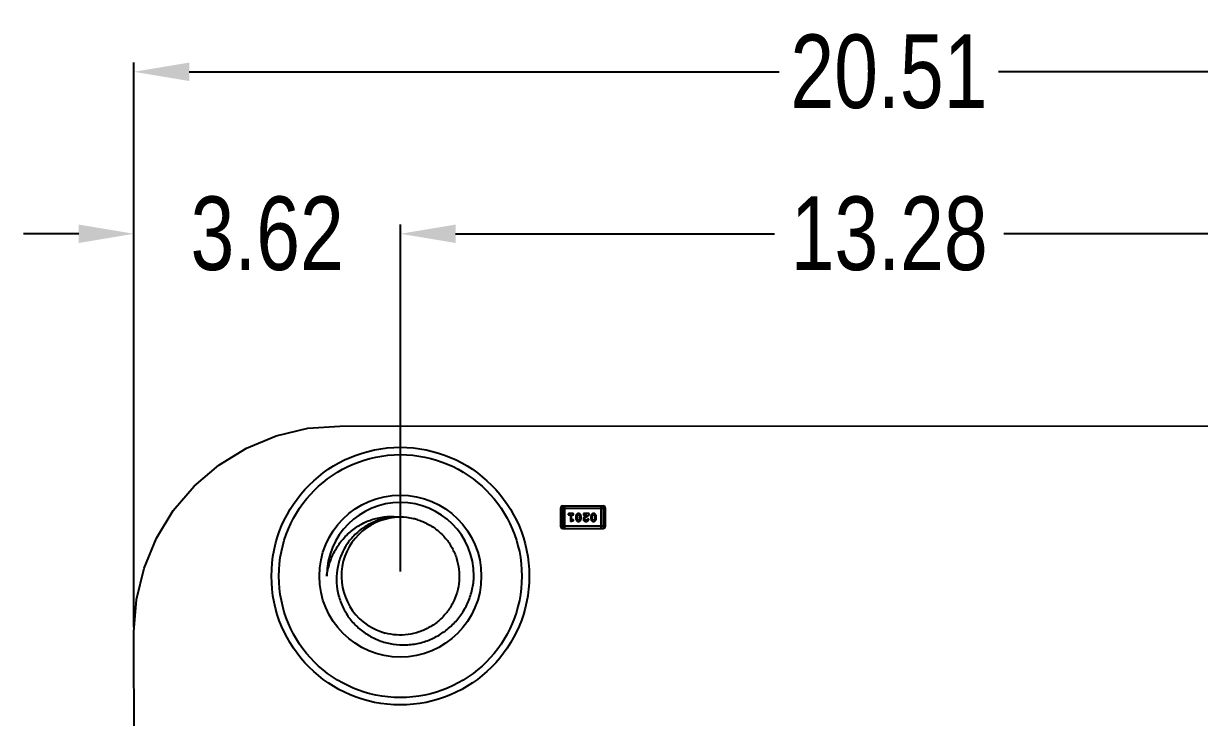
# Model space of a CAD drawing. Header units: inches. Extents: x 4.1 to 94, y -51.8 to -2.2.
# Drawn here: x 62.01 to 77.98, y -14.53 to -5.11 of the extents above; entities that cross this region are included whole.
import ezdxf

# ---------------------------------------------------------------- set-up
doc = ezdxf.new("R2010")
doc.units = ezdxf.units.IN
doc.header["$LTSCALE"] = 1.21
doc.header["$MEASUREMENT"] = 0
doc.header["$PDMODE"] = 3
doc.header["$PDSIZE"] = 0.3125
doc.layers.get('0').update_dxf_attribs({"linetype": 'CONTINUOUS'})
doc.layers.get('Defpoints').update_dxf_attribs({"linetype": 'CONTINUOUS'})
doc.layers.add('Dim', color=3, linetype='CONTINUOUS', lineweight=25)
doc.styles.get("Standard").update_dxf_attribs({"font": 'txt', "width": 0.8})
doc.dimstyles.get("Standard").update_dxf_attribs({"dimtxt": 0.15625, "dimasz": 0.1875, "dimexe": 0.125, "dimexo": 0.0625, "dimgap": 0.09, "dimtad": 0, "dimtih": 1, "dimtoh": 1, "dimzin": 4, "dimdsep": 46, "dimtxsty": 'STANDARD', "dimblk": '_FILLED', "dimblk1": '_FILLED', "dimblk2": '_FILLED', "dimcen": 0.09, "dimazin": 1, "dimtp": 0.01, "dimtm": 0.01, "dimtfac": 1, "dimtofl": 0, "dimtmove": 0, "dimatfit": 3, "dimldrblk": '_FILLED', "dimfxl": 1, "dimtolj": 1, "dimtzin": 4, "dimarcsym": 0})

# ---------------------------------------------------------------- blocks, each defined once
blk = doc.blocks.new('_FILLED')
at = {"color": 0, "linetype": 'ByBlock'}
blk.add_solid([(0, 0), (-1, 0.167), (-1, -0.167)], dxfattribs=at)
blk = doc.blocks.new('*D66')
at = {"layer": 'Defpoints', "color": 0}
for p in [(67.124, -7.965), (67.124, -12.616), (80.404, -12.616)]:
    blk.add_point(p, dxfattribs=at)
at = {"layer": 'Dim', "color": 0, "lineweight": -2}
for p, q in [((67.124, -12.553), (67.124, -7.84)), ((67.874, -7.965), (72.208, -7.965)), ((79.654, -7.965), (75.321, -7.965)), ((80.404, -12.553), (80.404, -7.84))]:
    blk.add_line(p, q, dxfattribs=at)
at = {"layer": 'Dim', "color": 0, "lineweight": -2, "xscale": 0.75, "yscale": 0.75, "zscale": 0.75, "rotation": 180}
blk.add_blockref('_FILLED', (67.124, -7.965), dxfattribs=at)
at = {"layer": 'Dim', "color": 0, "lineweight": -2, "xscale": 0.75, "yscale": 0.75, "zscale": 0.75}
blk.add_blockref('_FILLED', (80.404, -7.965), dxfattribs=at)
at = {"layer": 'Dim', "color": 0, "insert": (73.764, -7.965), "char_height": 1, "attachment_point": 5}
blk.add_mtext('\\A1;13.28', dxfattribs=at)
blk = doc.blocks.new('*D67')
at = {"layer": 'Defpoints', "color": 0}
for p in [(63.506, -7.965), (67.124, -12.616), (63.506, -13.37)]:
    blk.add_point(p, dxfattribs=at)
at = {"layer": 'Dim', "color": 0, "lineweight": -2}
for p, q in [((62.756, -7.965), (62.006, -7.965)), ((63.506, -13.308), (63.506, -7.84)), ((67.124, -12.553), (67.124, -7.84)), ((67.874, -7.965), (68.624, -7.965))]:
    blk.add_line(p, q, dxfattribs=at)
at = {"layer": 'Dim', "color": 0, "lineweight": -2, "xscale": 0.75, "yscale": 0.75, "zscale": 0.75}
blk.add_blockref('_FILLED', (63.506, -7.965), dxfattribs=at)
at = {"layer": 'Dim', "color": 0, "lineweight": -2, "xscale": 0.75, "yscale": 0.75, "zscale": 0.75, "rotation": 180}
blk.add_blockref('_FILLED', (67.124, -7.965), dxfattribs=at)
at = {"layer": 'Dim', "color": 0, "insert": (65.315, -7.965), "char_height": 1, "attachment_point": 5}
blk.add_mtext('\\A1;3.62', dxfattribs=at)
blk = doc.blocks.new('*D73')
at = {"layer": 'Defpoints', "color": 0}
for p in [(84.014, -5.765), (63.506, -13.37), (84.014, -13.37)]:
    blk.add_point(p, dxfattribs=at)
at = {"layer": 'Dim', "color": 0, "lineweight": -2}
for p, q in [((63.506, -13.308), (63.506, -5.64)), ((84.014, -13.308), (84.014, -5.64)), ((64.256, -5.765), (72.27, -5.765)), ((83.264, -5.765), (75.25, -5.765))]:
    blk.add_line(p, q, dxfattribs=at)
at = {"layer": 'Dim', "color": 0, "lineweight": -2, "xscale": 0.75, "yscale": 0.75, "zscale": 0.75, "rotation": 180}
blk.add_blockref('_FILLED', (63.506, -5.765), dxfattribs=at)
at = {"layer": 'Dim', "color": 0, "lineweight": -2, "xscale": 0.75, "yscale": 0.75, "zscale": 0.75}
blk.add_blockref('_FILLED', (84.014, -5.765), dxfattribs=at)
at = {"layer": 'Dim', "color": 0, "insert": (73.76, -5.765), "char_height": 1, "attachment_point": 5}
blk.add_mtext('\\A1;20.51', dxfattribs=at)

msp = doc.modelspace()

# ---------------------------------------------------------------- linework, layer by layer
at = {"color": 7, "linetype": 'Continuous'}
for p, q in [((65.439, -10.708), (65.867, -10.606)), ((65.867, -10.606), (66.304, -10.58)), ((66.304, -10.58), (81.224, -10.571)), ((65.034, -10.877), (65.439, -10.708)), ((64.659, -11.106), (65.034, -10.877)), ((64.325, -11.391), (64.659, -11.106)), ((64.04, -11.725), (64.325, -11.391)), ((63.811, -12.1), (64.04, -11.725)), ((69.299, -11.693), (69.299, -11.937)), ((69.299, -11.693), (69.909, -11.693)), ((69.33, -11.968), (69.33, -11.663)), ((69.878, -11.663), (69.33, -11.663)), ((69.36, -11.968), (69.36, -11.663)), ((69.467, -11.766), (69.415, -11.766)), ((69.415, -11.784), (69.433, -11.784)), ((69.433, -11.784), (69.433, -11.872)), ((69.45, -11.849), (69.45, -11.784)), ((69.45, -11.784), (69.467, -11.784)), ((69.507, -11.809), (69.507, -11.827)), ((69.524, -11.81), (69.531, -11.788)), ((69.524, -11.81), (69.524, -11.827)), ((69.531, -11.788), (69.543, -11.782)), ((69.543, -11.782), (69.556, -11.787)), ((69.556, -11.787), (69.563, -11.81)), ((69.563, -11.827), (69.563, -11.81)), ((69.581, -11.827), (69.581, -11.809)), ((69.61, -11.766), (69.61, -11.774)), ((69.688, -11.766), (69.61, -11.766)), ((69.619, -11.787), (69.625, -11.784)), ((69.625, -11.784), (69.661, -11.784)), ((69.661, -11.784), (69.627, -11.811)), ((69.632, -11.83), (69.688, -11.785)), ((69.688, -11.785), (69.688, -11.766)), ((69.711, -11.809), (69.711, -11.827)), ((69.728, -11.81), (69.736, -11.788)), ((69.728, -11.81), (69.728, -11.827)), ((69.736, -11.788), (69.748, -11.782)), ((69.748, -11.782), (69.76, -11.787)), ((69.76, -11.787), (69.768, -11.81)), ((69.768, -11.827), (69.768, -11.81)), ((69.785, -11.827), (69.785, -11.809)), ((69.848, -11.663), (69.848, -11.968)), ((69.878, -11.663), (69.878, -11.968)), ((69.909, -11.937), (69.909, -11.693)), ((69.909, -11.937), (69.299, -11.937)), ((69.33, -11.968), (69.878, -11.968)), ((69.433, -11.872), (69.469, -11.862)), ((69.465, -11.845), (69.45, -11.849)), ((69.47, -11.844), (69.465, -11.845)), ((69.478, -11.853), (69.47, -11.844)), ((69.531, -11.849), (69.524, -11.827)), ((69.544, -11.855), (69.531, -11.849)), ((69.556, -11.849), (69.544, -11.855)), ((69.563, -11.827), (69.556, -11.849)), ((69.628, -11.84), (69.632, -11.83)), ((69.662, -11.849), (69.647, -11.855)), ((69.667, -11.841), (69.662, -11.849)), ((69.676, -11.834), (69.667, -11.841)), ((69.684, -11.843), (69.676, -11.834)), ((69.736, -11.849), (69.728, -11.827)), ((69.748, -11.855), (69.736, -11.849)), ((69.76, -11.849), (69.748, -11.855)), ((69.768, -11.827), (69.76, -11.849)), ((63.643, -12.505), (63.811, -12.1)), ((63.54, -12.932), (63.643, -12.505)), ((63.506, -13.37), (63.54, -12.932)), ((63.513, -38.229), (63.506, -13.37))]:
    msp.add_line(p, q, dxfattribs=at)
for radius in [1.75, 1.65, 1.1]:
    msp.add_circle((67.124, -12.615), radius, dxfattribs=at)
for centre, radius, start, end in [((67.124, -12.615), 1, 0, 180), ((67.124, -12.615), 0.8, 89.9924, 251.3313), ((67.124, -12.618), 0.803, 77.163, 89.9798), ((69.33, -11.693), 0.0305, 90, 180), ((69.878, -11.693), 0.0305, 0, 90), ((67.125, -12.614), 0.799, 73.2614, 77.1393), ((69.33, -11.937), 0.0305, 180, 270), ((69.878, -11.937), 0.0305, 270, 0), ((67.124, -12.616), 0.799, 251.3267, 255.2)]:
    msp.add_arc(centre, radius, start, end, dxfattribs=at)
for points, knots in [([(66.124, -12.615), (66.132, -12.556), (66.158, -12.439), (66.228, -12.274), (66.327, -12.125), (66.454, -11.998), (66.603, -11.898), (66.77, -11.831), (66.946, -11.8), (67.066, -11.806), (67.124, -11.815)], [0, 0, 0, 0, 0.125242, 0.250422, 0.375545, 0.500601, 0.625586, 0.750488, 0.87529, 1, 1, 1, 1]), ([(67.124, -11.815), (67.066, -11.812), (66.949, -11.819), (66.779, -11.866), (66.623, -11.949), (66.488, -12.062), (66.38, -12.202), (66.303, -12.36), (66.26, -12.531), (66.252, -12.707), (66.28, -12.881), (66.341, -13.046), (66.434, -13.196), (66.554, -13.325), (66.697, -13.428), (66.856, -13.502), (67.027, -13.545), (67.144, -13.551), (67.203, -13.549)], [0, 0, 0, 0, 0.062476, 0.124951, 0.187433, 0.249919, 0.312409, 0.374902, 0.437398, 0.499898, 0.562401, 0.624907, 0.687416, 0.749927, 0.812442, 0.874959, 0.937478, 1, 1, 1, 1]), ([(69.415, -11.766), (69.414, -11.766), (69.413, -11.766), (69.41, -11.767), (69.408, -11.768), (69.407, -11.769), (69.406, -11.77), (69.405, -11.772), (69.404, -11.773), (69.404, -11.774), (69.404, -11.775)], [0, 0, 0, 0, 0.169012, 0.317488, 0.445429, 0.560977, 0.67065, 0.776666, 0.88492, 1, 1, 1, 1]), ([(69.404, -11.775), (69.404, -11.776), (69.404, -11.777), (69.405, -11.779), (69.406, -11.78), (69.407, -11.781), (69.408, -11.782), (69.41, -11.783), (69.413, -11.784), (69.414, -11.784), (69.415, -11.784)], [0, 0, 0, 0, 0.11517, 0.223509, 0.328254, 0.438012, 0.553651, 0.682263, 0.830856, 1, 1, 1, 1]), ([(69.478, -11.775), (69.478, -11.774), (69.478, -11.773), (69.478, -11.772), (69.477, -11.77), (69.476, -11.769), (69.474, -11.768), (69.472, -11.767), (69.47, -11.766), (69.468, -11.766), (69.467, -11.766)], [0, 0, 0, 0, 0.115051, 0.223278, 0.329269, 0.437893, 0.554681, 0.682591, 0.83103, 1, 1, 1, 1]), ([(69.467, -11.784), (69.468, -11.784), (69.47, -11.784), (69.472, -11.783), (69.474, -11.782), (69.476, -11.781), (69.477, -11.78), (69.478, -11.779), (69.478, -11.777), (69.478, -11.776), (69.478, -11.775)], [0, 0, 0, 0, 0.169102, 0.317658, 0.446239, 0.563118, 0.671828, 0.776546, 0.884858, 1, 1, 1, 1]), ([(69.543, -11.765), (69.542, -11.765), (69.539, -11.765), (69.535, -11.766), (69.531, -11.767), (69.528, -11.768), (69.524, -11.77), (69.521, -11.773), (69.519, -11.776), (69.516, -11.779), (69.514, -11.783), (69.512, -11.787), (69.51, -11.79), (69.509, -11.794), (69.508, -11.798), (69.507, -11.802), (69.507, -11.806), (69.507, -11.808), (69.507, -11.809)], [0, 0, 0, 0, 0.067217, 0.131051, 0.19272, 0.252824, 0.312745, 0.373449, 0.436041, 0.501494, 0.567761, 0.632087, 0.695096, 0.757109, 0.817993, 0.878657, 0.939311, 1, 1, 1, 1]), ([(69.581, -11.809), (69.581, -11.808), (69.58, -11.806), (69.58, -11.803), (69.58, -11.8), (69.579, -11.797), (69.578, -11.794), (69.577, -11.791), (69.576, -11.788), (69.574, -11.785), (69.573, -11.782), (69.571, -11.78), (69.569, -11.777), (69.568, -11.775), (69.566, -11.773), (69.564, -11.772), (69.563, -11.77), (69.56, -11.769), (69.557, -11.767), (69.553, -11.766), (69.548, -11.765), (69.545, -11.765), (69.543, -11.765)], [0, 0, 0, 0, 0.049886, 0.09882, 0.148132, 0.19689, 0.246038, 0.295176, 0.345305, 0.395692, 0.445312, 0.491875, 0.535813, 0.577009, 0.616081, 0.652689, 0.687585, 0.720206, 0.785062, 0.85223, 0.923759, 1, 1, 1, 1]), ([(69.61, -11.774), (69.61, -11.775), (69.61, -11.777), (69.611, -11.78), (69.612, -11.782), (69.613, -11.784), (69.614, -11.785), (69.615, -11.786), (69.617, -11.787), (69.618, -11.787), (69.619, -11.787)], [0, 0, 0, 0, 0.1844, 0.34094, 0.473574, 0.586824, 0.690029, 0.789175, 0.890445, 1, 1, 1, 1]), ([(69.627, -11.811), (69.626, -11.812), (69.625, -11.813), (69.622, -11.815), (69.62, -11.817), (69.618, -11.819), (69.617, -11.821), (69.615, -11.823), (69.614, -11.825), (69.613, -11.827), (69.612, -11.829), (69.611, -11.832), (69.611, -11.836), (69.61, -11.838), (69.61, -11.839)], [0, 0, 0, 0, 0.103002, 0.197728, 0.285279, 0.365235, 0.437224, 0.502446, 0.560545, 0.611446, 0.707576, 0.80349, 0.900532, 1, 1, 1, 1]), ([(69.748, -11.765), (69.747, -11.765), (69.744, -11.765), (69.74, -11.766), (69.736, -11.767), (69.732, -11.768), (69.729, -11.77), (69.726, -11.773), (69.723, -11.776), (69.721, -11.779), (69.718, -11.783), (69.716, -11.787), (69.715, -11.79), (69.713, -11.794), (69.712, -11.798), (69.712, -11.802), (69.711, -11.806), (69.711, -11.808), (69.711, -11.809)], [0, 0, 0, 0, 0.067217, 0.131051, 0.19272, 0.252824, 0.312745, 0.373449, 0.436041, 0.501494, 0.567761, 0.632087, 0.695096, 0.757109, 0.817993, 0.878657, 0.939311, 1, 1, 1, 1]), ([(69.785, -11.809), (69.785, -11.808), (69.785, -11.806), (69.785, -11.803), (69.784, -11.8), (69.783, -11.797), (69.783, -11.794), (69.781, -11.791), (69.78, -11.788), (69.779, -11.785), (69.777, -11.782), (69.776, -11.78), (69.774, -11.777), (69.772, -11.775), (69.771, -11.773), (69.769, -11.772), (69.767, -11.77), (69.765, -11.769), (69.762, -11.767), (69.757, -11.766), (69.753, -11.765), (69.75, -11.765), (69.748, -11.765)], [0, 0, 0, 0, 0.049886, 0.09882, 0.148132, 0.19689, 0.246038, 0.295176, 0.345305, 0.395692, 0.445312, 0.491875, 0.535813, 0.577009, 0.616081, 0.652689, 0.687585, 0.720206, 0.785062, 0.85223, 0.923759, 1, 1, 1, 1]), ([(67.355, -11.849), (67.404, -11.864), (67.501, -11.903), (67.631, -11.989), (67.742, -12.099), (67.83, -12.228), (67.892, -12.371), (67.924, -12.524), (67.927, -12.68), (67.899, -12.834), (67.842, -12.979), (67.758, -13.111), (67.651, -13.224), (67.523, -13.314), (67.381, -13.378), (67.229, -13.413), (67.073, -13.419), (66.97, -13.402), (66.92, -13.389)], [0, 0, 0, 0, 0.062524, 0.125017, 0.187517, 0.250016, 0.312515, 0.375014, 0.437512, 0.500011, 0.562509, 0.625008, 0.687506, 0.750005, 0.812504, 0.875002, 0.937501, 1, 1, 1, 1]), ([(69.469, -11.862), (69.47, -11.862), (69.472, -11.861), (69.474, -11.86), (69.475, -11.859), (69.477, -11.858), (69.477, -11.857), (69.478, -11.856), (69.478, -11.854), (69.478, -11.853), (69.478, -11.853)], [0, 0, 0, 0, 0.187321, 0.344927, 0.475328, 0.579604, 0.674244, 0.773631, 0.882025, 1, 1, 1, 1]), ([(69.507, -11.827), (69.507, -11.828), (69.507, -11.83), (69.507, -11.834), (69.507, -11.837), (69.508, -11.84), (69.509, -11.843), (69.51, -11.846), (69.511, -11.849), (69.513, -11.852), (69.515, -11.855), (69.516, -11.857), (69.518, -11.859), (69.52, -11.861), (69.521, -11.863), (69.523, -11.865), (69.525, -11.866), (69.527, -11.868), (69.53, -11.87), (69.534, -11.871), (69.539, -11.872), (69.542, -11.872), (69.544, -11.872)], [0, 0, 0, 0, 0.049855, 0.099516, 0.148482, 0.19758, 0.246804, 0.296268, 0.346517, 0.397047, 0.446826, 0.49336, 0.537801, 0.579207, 0.617974, 0.654833, 0.689171, 0.722088, 0.786392, 0.853518, 0.924186, 1, 1, 1, 1]), ([(69.544, -11.872), (69.545, -11.872), (69.548, -11.872), (69.552, -11.871), (69.556, -11.87), (69.559, -11.868), (69.563, -11.866), (69.566, -11.864), (69.569, -11.861), (69.571, -11.857), (69.573, -11.854), (69.575, -11.85), (69.577, -11.846), (69.578, -11.843), (69.579, -11.839), (69.58, -11.835), (69.58, -11.831), (69.581, -11.829), (69.581, -11.827)], [0, 0, 0, 0, 0.06692, 0.130834, 0.19258, 0.252759, 0.312631, 0.373411, 0.436359, 0.501894, 0.568244, 0.632472, 0.69556, 0.757163, 0.818592, 0.878885, 0.939235, 1, 1, 1, 1]), ([(69.61, -11.839), (69.61, -11.84), (69.611, -11.842), (69.611, -11.846), (69.612, -11.849), (69.613, -11.852), (69.614, -11.855), (69.616, -11.857), (69.618, -11.86), (69.621, -11.862), (69.623, -11.865), (69.626, -11.867), (69.629, -11.868), (69.632, -11.87), (69.636, -11.871), (69.639, -11.871), (69.643, -11.872), (69.646, -11.872), (69.647, -11.872)], [0, 0, 0, 0, 0.060981, 0.120256, 0.178148, 0.236115, 0.293993, 0.352864, 0.413358, 0.476056, 0.539296, 0.602396, 0.665116, 0.728325, 0.792919, 0.859317, 0.928302, 1, 1, 1, 1]), ([(69.647, -11.855), (69.646, -11.854), (69.643, -11.854), (69.639, -11.854), (69.636, -11.852), (69.633, -11.85), (69.631, -11.848), (69.629, -11.846), (69.628, -11.843), (69.628, -11.841), (69.628, -11.84)], [0, 0, 0, 0, 0.156344, 0.299348, 0.4327, 0.561, 0.682299, 0.791883, 0.89611, 1, 1, 1, 1]), ([(69.647, -11.872), (69.649, -11.872), (69.652, -11.872), (69.657, -11.871), (69.662, -11.869), (69.666, -11.867), (69.67, -11.865), (69.674, -11.862), (69.677, -11.859), (69.68, -11.855), (69.682, -11.852), (69.683, -11.848), (69.684, -11.845), (69.684, -11.843), (69.684, -11.843)], [0, 0, 0, 0, 0.098286, 0.193983, 0.289056, 0.384352, 0.477435, 0.566197, 0.652355, 0.737986, 0.818188, 0.887401, 0.94802, 1, 1, 1, 1]), ([(69.711, -11.827), (69.711, -11.828), (69.711, -11.83), (69.711, -11.834), (69.712, -11.837), (69.713, -11.84), (69.714, -11.843), (69.715, -11.846), (69.716, -11.849), (69.717, -11.852), (69.719, -11.855), (69.721, -11.857), (69.722, -11.859), (69.724, -11.861), (69.726, -11.863), (69.727, -11.865), (69.729, -11.866), (69.732, -11.868), (69.735, -11.87), (69.739, -11.871), (69.743, -11.872), (69.747, -11.872), (69.748, -11.872)], [0, 0, 0, 0, 0.049855, 0.099516, 0.148482, 0.19758, 0.246804, 0.296268, 0.346517, 0.397047, 0.446826, 0.49336, 0.537801, 0.579207, 0.617974, 0.654833, 0.689171, 0.722088, 0.786392, 0.853518, 0.924186, 1, 1, 1, 1]), ([(69.748, -11.872), (69.75, -11.872), (69.752, -11.872), (69.757, -11.871), (69.76, -11.87), (69.764, -11.868), (69.767, -11.866), (69.77, -11.864), (69.773, -11.861), (69.776, -11.857), (69.778, -11.854), (69.78, -11.85), (69.781, -11.846), (69.783, -11.843), (69.784, -11.839), (69.784, -11.835), (69.785, -11.831), (69.785, -11.829), (69.785, -11.827)], [0, 0, 0, 0, 0.06692, 0.130834, 0.19258, 0.252759, 0.312631, 0.373411, 0.436359, 0.501894, 0.568244, 0.632472, 0.69556, 0.757163, 0.818592, 0.878885, 0.939235, 1, 1, 1, 1]), ([(67.203, -13.549), (67.263, -13.546), (67.382, -13.53), (67.554, -13.472), (67.711, -13.383), (67.849, -13.266), (67.964, -13.126), (68.05, -12.967), (68.106, -12.795), (68.122, -12.675), (68.124, -12.615)], [0, 0, 0, 0, 0.124984, 0.249973, 0.374967, 0.499965, 0.624967, 0.749976, 0.874982, 1, 1, 1, 1])]:
    msp.add_open_spline(points, degree=3, knots=knots, dxfattribs=at)

# ---------------------------------------------------------------- dimensions: what is measured, and where the dimension line sits
at = {"layer": 'Dim'}
for base, p1, p2, picture, middle in [((84.014, -5.765), (63.506, -13.37), (84.014, -13.37), '*D73', (73.76, -5.765)), ((63.506, -7.965), (67.124, -12.616), (63.506, -13.37), '*D67', (65.315, -7.965)), ((67.124, -7.965), (80.404, -12.616), (67.124, -12.616), '*D66', (73.764, -7.965))]:
    dim = msp.add_linear_dim(base=base, p1=p1, p2=p2, dimstyle='STANDARD', override={"dimtxt": 1, "dimasz": 0.75, "dimtih": 0, "dimtoh": 0, "dimzin": 0, "dimcen": 0.198, "dimadec": 0, "dimazin": 0, "dimtp": 0, "dimtm": 0, "dimtdec": 4, "dimtzin": 0}, dxfattribs=at)
    dim.commit()
    dim.dimension.update_dxf_attribs({"geometry": picture, "text_midpoint": middle})

doc.saveas('drawing.dxf')
